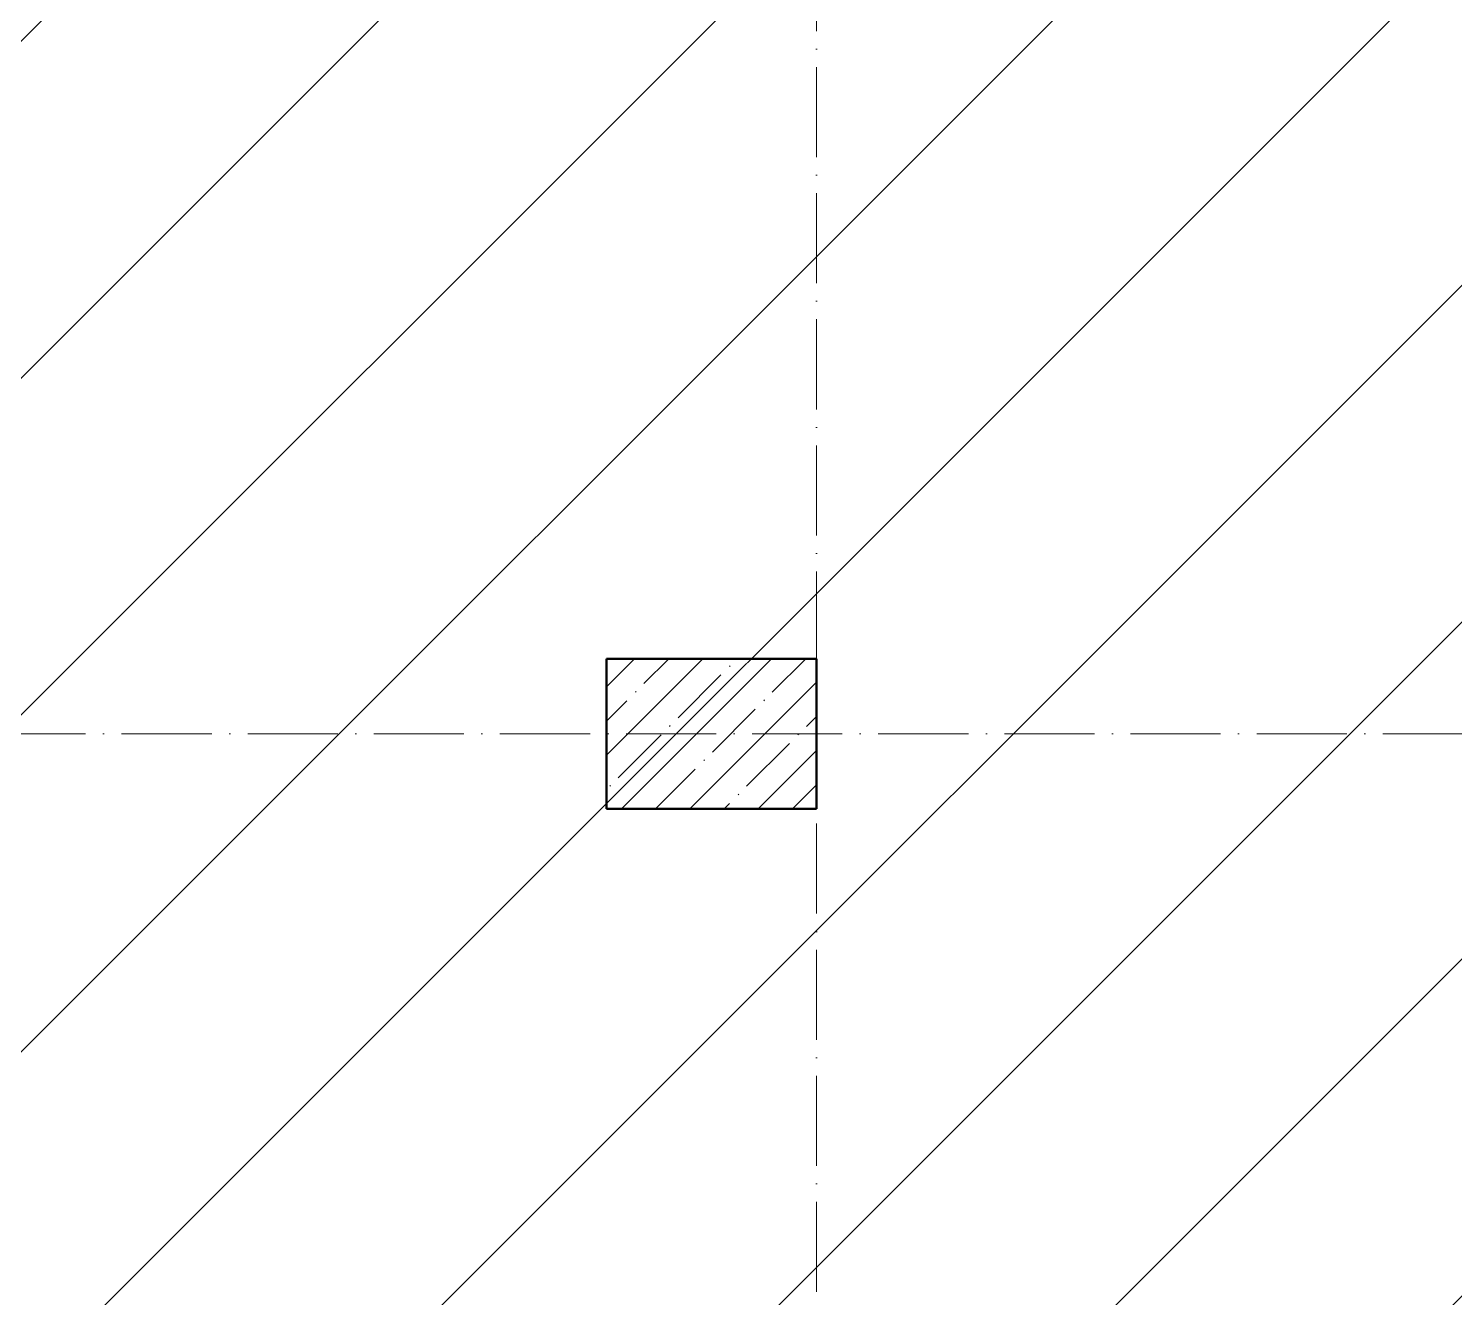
# Model space of a CAD drawing. Header units: millimetres. Extents: x -17017 to 628417, y -109036 to 199237.
# Drawn here: x 535335 to 540085, y -78213 to -73985 of the extents above; entities that cross this region are included whole.
import ezdxf

# ---------------------------------------------------------------- set-up
doc = ezdxf.new("R2010")
doc.units = ezdxf.units.MM
doc.linetypes.add('50_200_ШТРИХ_1Т_ш5_п1_п1_', pattern=[700, 500, -100, 0, -100])
for name, color, linetype, lineweight in [('S-COLS-____-MCUT', 7, 'Continuous', 50), ('S-COLS-____-OTLN', 7, 'Continuous', 9), ('S-GRID-____-OTLN-1', 7, '50_200_ШТРИХ_1Т_ш5_п1_п1_', 9), ('стяжа', 7, 'Continuous', 30)]:
    doc.layers.add(name, color=color, linetype=linetype, lineweight=lineweight)

# ---------------------------------------------------------------- blocks, each defined once
blk = doc.blocks.new('BSC_Колонна _Прямоугольная - 500х700-V153-АР1_План отверстий 3 этажа в осях 1-64_А-ГГ')
at = {"layer": 'S-COLS-____-OTLN'}
h = blk.add_hatch(dxfattribs=at)
h.set_pattern_fill('FP_176', color=256, style=0, pattern_type=2)
h.set_pattern_definition([(315, (-14181.04, 14100), (114.0493, 114.0493), []), (315, (-14181.04, 13985.95), (114.0493, 114.0493), [201.612, -40.322, 3.353, -36.97])])
h.paths.add_polyline_path([(-250, 350), (-250, -350), (250, -350), (250, 350)], flags=0)
at = {"layer": 'S-COLS-____-MCUT'}
for p, q in [((250, 350), (-250, 350)), ((-250, 350), (-250, -350)), ((250, -350), (250, 350)), ((-250, -350), (250, -350))]:
    blk.add_line(p, q, dxfattribs=at)
blk = doc.blocks.new('3эт')
at = {"layer": 'S-GRID-____-OTLN-1', "color": 251, "ltscale": 0.6, "true_color": 0x636466}
for p, q in [((298220.7, -91346.1), (298220.7, -36982.5)), ((279101.9, -72682.4), (310478.4, -72682.4))]:
    blk.add_line(p, q, dxfattribs=at)

msp = doc.modelspace()

# ---------------------------------------------------------------- hatches: boundary and pattern name
at = {"layer": 'стяжа'}
h = msp.add_hatch(dxfattribs=at)
h.set_pattern_fill('ANSI31', color=3, scale=250)
h.set_pattern_definition([(45, (239739.3, -3652.16), (-561.266, 561.266), [])])
h.paths.add_polyline_path([(541710, -64984.6), (533310, -64984.6), (533310, -78634.6), (540980, -78634.6)])
h.paths.add_polyline_path([(538560, -64184.6), (541710, -64184.6), (541710, -64984.6), (538560, -64984.6)])
h.paths.add_polyline_path([(541710, -61284.6), (537960, -61284.6), (537960, -64184.6), (541710, -64184.6)])
h.paths.add_polyline_path([(541710, -58034.6), (546810, -58034.6), (546810, -80484.6), (540910, -80609.6)])

# ---------------------------------------------------------------- block references
at = {"layer": 'S-COLS-____-OTLN', "rotation": 89.9999999999999}
msp.add_blockref('BSC_Колонна _Прямоугольная - 500х700-V153-АР1_План отверстий 3 этажа в осях 1-64_А-ГГ', (537610, -76334.6), dxfattribs=at)
at = {"layer": 'стяжа'}
msp.add_blockref('3эт', (239739.3, -3652.2), dxfattribs=at)

doc.saveas('drawing.dxf')
